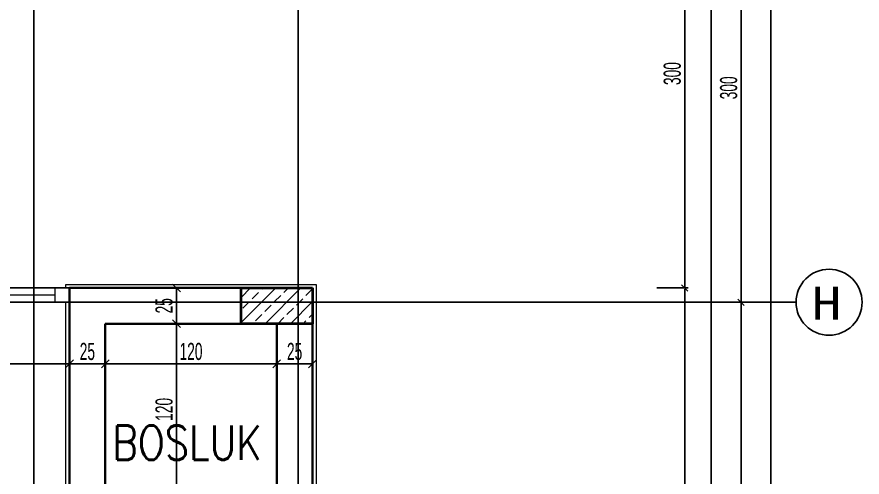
# Model space of a CAD drawing. Header units: inches. Extents: x -7543 to -822, y 102837 to 190349.
# Drawn here: x -833.3191 to -833.2009, y 102837.1012 to 102837.1656 of the extents above; entities that cross this region are included whole.
import ezdxf

# ---------------------------------------------------------------- set-up
doc = ezdxf.new("R2010")
doc.units = ezdxf.units.IN
doc.header["$MEASUREMENT"] = 0
doc.linetypes.add('__ZG_T_P__9', pattern=[22, 1, -10, 1, -10])
doc.linetypes.add('DASHDOTX2', pattern=[2, 1, -0.5, 0, -0.5])
doc.layers.get('0').update_dxf_attribs({"lineweight": 25})
doc.layers.get('Defpoints').update_dxf_attribs({"lineweight": 25})
for name, color, linetype, lineweight in [('AKS', 1, 'Continuous', 25), ('ICOL', 55, 'Continuous', 25), ('İZ DÜŞÜM', 253, 'Continuous', 20), ('KOLON', 2, 'Continuous', 40), ('SIVA', 150, 'Continuous', 15), ('TARAMA', 8, 'Continuous', 25), ('YAZI', 7, 'Continuous', 25)]:
    doc.layers.add(name, color=color, linetype=linetype, lineweight=lineweight)
doc.layers.add('DUVAR', color=7, linetype='Continuous', lineweight=35, true_color=0xfc4642)
doc.layers.add('KAPI', color=7, linetype='Continuous', lineweight=18, true_color=0xffb360)
doc.styles.add('ISIM', font='monos.ttf', dxfattribs={"width": 1.1, "height": 200})
doc.styles.add('OLCU', font='tromand.shx', dxfattribs={"width": 0.6, "height": 12})
doc.styles.add('TXTX', font='TXTX')

# ---------------------------------------------------------------- blocks, each defined once
blk = doc.blocks.new('_Oblique')
at = {"color": 0, "linetype": 'ByBlock', "lineweight": -2}
blk.add_line((-0.5, -0.5), (0.5, 0.5), dxfattribs=at)
blk = doc.blocks.new('D')
at = {"layer": 'ICOL'}
for p, q in [((2.83, 2.83), (-2.83, -2.83)), ((0, 3), (0, -25))]:
    blk.add_line(p, q, dxfattribs=at)
blk = doc.blocks.new('E')
at = {"layer": 'ICOL'}
for p, q in [((0, -3), (0, 25)), ((-2.83, -2.83), (2.83, 2.83))]:
    blk.add_line(p, q, dxfattribs=at)

msp = doc.modelspace()

# ---------------------------------------------------------------- linework, layer by layer
at = {"layer": 'AKS', "linetype": 'DASHDOTX2', "ltscale": 10}
for p, q in [((-833.31676, 102836.73452), (-833.31676, 102837.24164)), ((-833.27976, 102836.73452), (-833.27976, 102837.24164)), ((-833.2101, 102837.12568), (-833.66026, 102837.12568))]:
    msp.add_line(p, q, dxfattribs=at)
at = {"layer": 'AKS', "color": 0}
msp.add_circle((-833.20548, 102837.12568), 0.00462, dxfattribs=at)
at = {"layer": 'Defpoints', "color": 6}
for p, q in [((-833.27776, 102837.12768), (-833.42926, 102837.12768)), ((-833.27776, 102836.77768), (-833.27776, 102837.12768))]:
    msp.add_line(p, q, dxfattribs=at)
at = {"layer": 'Defpoints', "color": 3}
for p, q in [((-833.31176, 102837.12568), (-833.36426, 102837.12568)), ((-833.31176, 102837.05318), (-833.31176, 102837.12568))]:
    msp.add_line(p, q, dxfattribs=at)
at = {"layer": 'DUVAR'}
for p, q in [((-833.31176, 102837.09368), (-833.31176, 102837.12768)), ((-833.31176, 102837.12768), (-833.28776, 102837.12768)), ((-833.28776, 102837.12268), (-833.30676, 102837.12268)), ((-833.30676, 102837.12268), (-833.30676, 102837.09868)), ((-833.28276, 102837.09868), (-833.28276, 102837.12268)), ((-833.27776, 102837.12268), (-833.27776, 102837.11468)), ((-833.27776, 102837.11468), (-833.27776, 102837.09368))]:
    msp.add_line(p, q, dxfattribs=at)
at = {"layer": 'ICOL'}
for p, q in [((-833.22568, 102837.12784), (-833.22568, 102837.18753)), ((-833.22197, 102836.77784), (-833.22197, 102837.18753)), ((-833.21779, 102837.12584), (-833.21779, 102837.18553)), ((-833.21361, 102836.77984), (-833.21361, 102837.18553)), ((-833.29679, 102837.12768), (-833.29679, 102837.12268)), ((-833.22568, 102836.92984), (-833.22568, 102837.12753)), ((-833.21779, 102836.98084), (-833.21779, 102837.12553)), ((-833.29679, 102837.12268), (-833.29679, 102837.09868)), ((-833.31176, 102837.11706), (-833.36426, 102837.11706)), ((-833.30676, 102837.11706), (-833.31176, 102837.11706)), ((-833.28276, 102837.11706), (-833.30676, 102837.11706)), ((-833.27776, 102837.11706), (-833.28276, 102837.11706))]:
    msp.add_line(p, q, dxfattribs=at)
at = {"layer": 'ICOL', "color": 53}
for p, q in [((-833.29521, 102837.12768), (-833.29595, 102837.12768)), ((-833.29521, 102837.12268), (-833.29595, 102837.12268)), ((-833.29521, 102837.12268), (-833.29595, 102837.12268)), ((-833.31176, 102837.11946), (-833.31176, 102837.1179)), ((-833.31176, 102837.11946), (-833.31176, 102837.1179)), ((-833.30676, 102837.11946), (-833.30676, 102837.1179)), ((-833.30676, 102837.11946), (-833.30676, 102837.1179)), ((-833.28276, 102837.11561), (-833.28276, 102837.11622)), ((-833.28276, 102837.11561), (-833.28276, 102837.11622)), ((-833.27776, 102837.11561), (-833.27776, 102837.11622))]:
    msp.add_line(p, q, dxfattribs=at)
at = {"layer": 'İZ DÜŞÜM', "linetype": '__ZG_T_P__9'}
for p, q in [((-833.49026, 102837.12768), (-833.27776, 102837.12768)), ((-833.49026, 102837.12768), (-833.27776, 102837.12768)), ((-833.27776, 102837.12768), (-833.27776, 102836.77768)), ((-833.27776, 102837.12768), (-833.27776, 102836.77768))]:
    msp.add_line(p, q, dxfattribs=at)
at = {"layer": 'KAPI'}
for p, q in [((-833.36426, 102837.12768), (-833.31176, 102837.12768)), ((-833.31376, 102837.12568), (-833.31376, 102837.12768)), ((-833.36426, 102837.12568), (-833.31176, 102837.12568)), ((-833.31376, 102837.12668), (-833.36226, 102837.12668))]:
    msp.add_line(p, q, dxfattribs=at)
at = {"layer": 'KOLON'}
for p, q in [((-833.28776, 102837.12768), (-833.27776, 102837.12768)), ((-833.28776, 102837.12268), (-833.28776, 102837.12768)), ((-833.28776, 102837.12768), (-833.27776, 102837.12768)), ((-833.27776, 102837.12768), (-833.27776, 102837.12268)), ((-833.27776, 102837.12768), (-833.27776, 102837.12268)), ((-833.28276, 102837.12268), (-833.28776, 102837.12268)), ((-833.27776, 102837.12268), (-833.28776, 102837.12268))]:
    msp.add_line(p, q, dxfattribs=at)
at = {"layer": 'SIVA'}
for p, q in [((-833.31226, 102837.12818), (-833.28726, 102837.12818)), ((-833.31226, 102837.12768), (-833.31226, 102837.12818)), ((-833.28826, 102837.12818), (-833.27726, 102837.12818)), ((-833.27726, 102837.12818), (-833.27726, 102837.12218)), ((-833.31226, 102837.09368), (-833.31226, 102837.12568)), ((-833.27726, 102837.12318), (-833.27726, 102837.11468)), ((-833.27726, 102837.11468), (-833.27726, 102837.09318))]:
    msp.add_line(p, q, dxfattribs=at)
at = {"layer": 'TARAMA'}
for p, q in [((-833.28776, 102837.12636), (-833.28644, 102837.12768)), ((-833.28776, 102837.12283), (-833.28291, 102837.12768)), ((-833.28619, 102837.12617), (-833.28531, 102837.12705)), ((-833.28486, 102837.12749), (-833.28467, 102837.12768)), ((-833.28437, 102837.12268), (-833.27937, 102837.12768)), ((-833.28177, 102837.12705), (-833.28114, 102837.12768)), ((-833.27868, 102837.12661), (-833.27779, 102837.12749)), ((-833.28752, 102837.12484), (-833.28663, 102837.12573)), ((-833.2831, 102837.12573), (-833.28221, 102837.12661)), ((-833.28084, 102837.12268), (-833.27776, 102837.12576)), ((-833.28, 102837.12528), (-833.27912, 102837.12617)), ((-833.28442, 102837.1244), (-833.28354, 102837.12528)), ((-833.28133, 102837.12396), (-833.28044, 102837.12484)), ((-833.28575, 102837.12308), (-833.28486, 102837.12396)), ((-833.2826, 102837.12268), (-833.28177, 102837.12352)), ((-833.27823, 102837.12352), (-833.27776, 102837.12399)), ((-833.27907, 102837.12268), (-833.27868, 102837.12308))]:
    msp.add_line(p, q, dxfattribs=at)

# ---------------------------------------------------------------- block references
at = {"layer": 'ICOL'}
for name, p, xscale, yscale, zscale, rotation in [('_Oblique', (-833.29679, 102837.12768), 0.001080000001820736, 0.001080000001820736, 0.001080000001820736, 90), ('D', (-833.22568, 102837.12768), 0.000155999994603917, 0.000155999994603917, 0.000155999994603917, 270), ('E', (-833.22568, 102837.12768), 0.000155999994603917, 0.000155999994603917, 0.000155999994603917, 90), ('D', (-833.21779, 102837.12568), 0.000155999994603917, 0.000155999994603917, 0.000155999994603917, 270), ('E', (-833.21779, 102837.12568), 0.000155999994603917, 0.000155999994603917, 0.000155999994603917, 90), ('_Oblique', (-833.29679, 102837.12268), 0.001080000001820736, 0.001080000001820736, 0.001080000001820736, 90), ('_Oblique', (-833.29679, 102837.12268), 0.001080000001820736, 0.001080000001820736, 0.001080000001820736, 270), ('_Oblique', (-833.31176, 102837.11706), 0.001080000000001746, 0.001080000000001746, 0.001080000000001746, 180), ('_Oblique', (-833.30676, 102837.11706), 0.001080000000001746, 0.001080000000001746, 0.001080000000001746, 180), ('_Oblique', (-833.28276, 102837.11706), 0.001080000000001746, 0.001080000000001746, 0.001080000000001746, 180)]:
    msp.add_blockref(name, p, dxfattribs=dict(at, xscale=xscale, yscale=yscale, zscale=zscale, rotation=rotation))
at = {"layer": 'ICOL', "xscale": 0.001080000000001746, "yscale": 0.001080000000001746, "zscale": 0.001080000000001746}
for p in [(-833.31176, 102837.11706), (-833.30676, 102837.11706), (-833.28276, 102837.11706), (-833.27776, 102837.11706)]:
    msp.add_blockref('_Oblique', p, dxfattribs=at)

# ---------------------------------------------------------------- texts
at = {"layer": 'AKS', "style": 'ISIM', "width": 1.1}
msp.add_text('H', height=0.00462, dxfattribs=at).set_placement((-833.20798, 102837.12323))
at = {"layer": 'ICOL', "char_height": 0.0024, "attachment_point": 5, "rotation": 90, "style": 'OLCU'}
for s, insert in [('\\A1;300', (-833.22741, 102837.15768)), ('\\A1;300', (-833.21952, 102837.15568)), ('\\A1;25', (-833.29852, 102837.12518)), ('\\A1;120', (-833.29852, 102837.11068))]:
    msp.add_mtext(s, dxfattribs=dict(at, insert=insert))
at = {"layer": 'ICOL', "char_height": 0.0024, "attachment_point": 5, "style": 'OLCU'}
for s, insert in [('\\A1;25', (-833.30926, 102837.11878)), ('\\A1;120', (-833.29476, 102837.11878)), ('\\A1;25', (-833.28026, 102837.11878))]:
    msp.add_mtext(s, dxfattribs=dict(at, insert=insert))
at = {"layer": 'YAZI', "style": 'TXTX', "width": 0.826351}
msp.add_text('BOSLUK', height=0.0048, dxfattribs=at).set_placement((-833.30575, 102837.10362))

doc.saveas('drawing.dxf')
